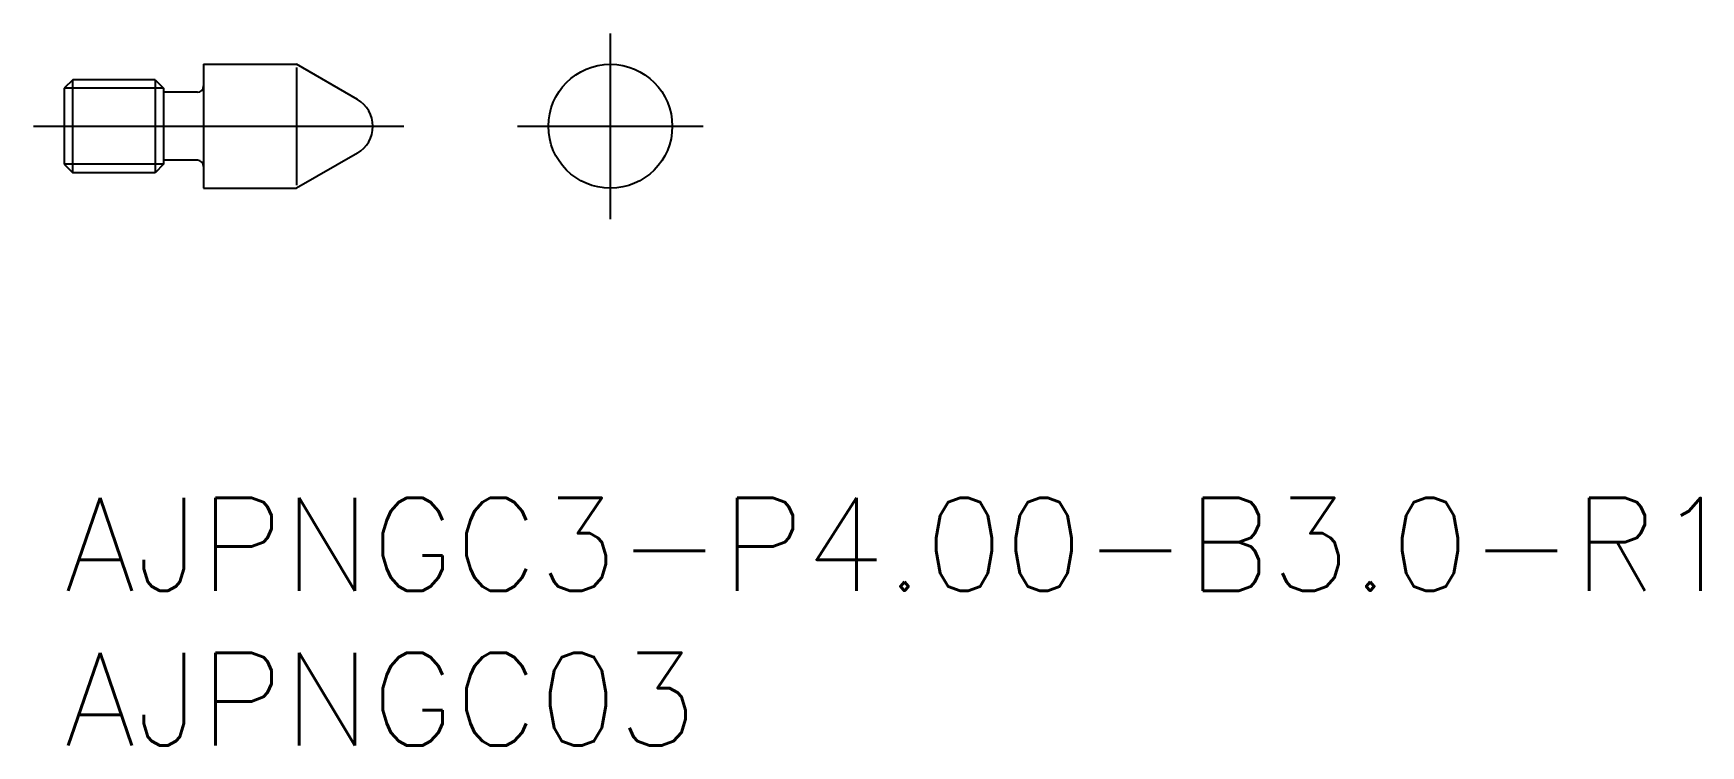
# Model space of a CAD drawing. Extents: x -1 to 52.8, y -8 to 15.
import ezdxf

# ---------------------------------------------------------------- set-up
doc = ezdxf.new("R2010")
doc.units = 0
doc.header["$LTSCALE"] = 0.5
doc.linetypes.add('CENTER', pattern=[50.8, 31.75, -6.35, 6.35, -6.35])
for name, color, linetype in [('MSM_CENTER', 1, 'CENTER'), ('MSM_CONTINUOUS', 7, 'CONTINUOUS'), ('MSM_NARROW', 5, 'CONTINUOUS'), ('MSM_PART_NUMBER', 7, 'CONTINUOUS')]:
    doc.layers.add(name, color=color, linetype=linetype)
doc.styles.get("Standard").update_dxf_attribs({"font": 'txt.shx', "height": 1, "bigfont": 'bigfont.shx'})

# ---------------------------------------------------------------- blocks, each defined once
blk = doc.blocks.new('*U14')
at = {"layer": 'MSM_PART_NUMBER'}
blk.add_text('AJPNGC3-P4.00-B3.0-R1', height=3, dxfattribs=at).set_placement((0, -3))
blk = doc.blocks.new('*U15')
at = {"layer": 'MSM_PART_NUMBER'}
blk.add_text('AJPNGC03', height=3, dxfattribs=at).set_placement((0, -8))

msp = doc.modelspace()

# ---------------------------------------------------------------- linework, layer by layer
at = {"layer": 'MSM_CENTER'}
for p, q in [((17.634, 9), (17.634, 15)), ((-1, 12), (10.964, 12)), ((14.634, 12), (20.634, 12))]:
    msp.add_line(p, q, dxfattribs=at)
at = {"layer": 'MSM_CONTINUOUS'}
for p, q in [((4.5, 14), (7.5, 14)), ((4.5, 14), (4.5, 10)), ((9.464, 12.866), (7.5, 14)), ((0.27, 13.5), (0, 13.229)), ((0.27, 10.5), (0.27, 13.5)), ((2.93, 13.5), (0.27, 13.5)), ((2.93, 13.5), (3.2, 13.229)), ((2.93, 13.5), (2.93, 10.5)), ((0, 13.229), (0, 10.771)), ((3.2, 13.229), (3.2, 10.771)), ((4.3, 13.1), (3.2, 13.1)), ((0, 10.771), (0.27, 10.5)), ((3.2, 10.771), (2.93, 10.5)), ((4.3, 10.9), (3.2, 10.9)), ((9.464, 11.134), (7.5, 10)), ((2.93, 10.5), (0.27, 10.5)), ((4.5, 10), (7.5, 10))]:
    msp.add_line(p, q, dxfattribs=at)
msp.add_circle((17.634, 12), 2, dxfattribs=at)
for centre, radius, start, end in [((4.3, 13.3), 0.2, 270, 0), ((8.964, 12), 1, 300, 60), ((4.3, 10.7), 0.2, 0, 90)]:
    msp.add_arc(centre, radius, start, end, dxfattribs=at)
at = {"layer": 'MSM_NARROW'}
for p, q in [((7.5, 13.9), (7.5, 10.1)), ((3.2, 13.229), (0, 13.229)), ((3.2, 10.771), (0, 10.771))]:
    msp.add_line(p, q, dxfattribs=at)

# ---------------------------------------------------------------- block references
at = {"layer": 'MSM_CONTINUOUS'}
for name in ['*U14', '*U15']:
    msp.add_blockref(name, (0, 0), dxfattribs=at)

doc.saveas('drawing.dxf')
